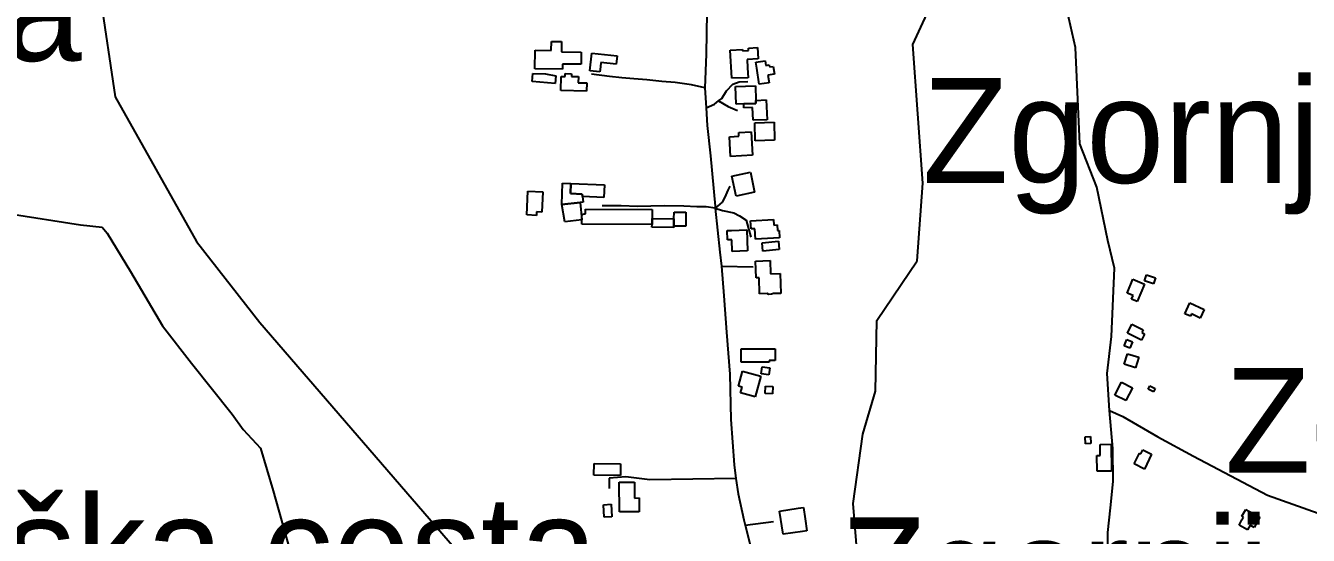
# Model space of a CAD drawing. Extents: x -8864 to 13231, y -7697 to 8949.
# Drawn here: x 1941 to 2701, y 4212 to 4514 of the extents above; entities that cross this region are included whole.
import ezdxf

# ---------------------------------------------------------------- set-up
doc = ezdxf.new("R2010")
doc.units = 0
for name, color, linetype in [('OSM_BUILDING_HOUSE', 9, 'CONTINUOUS'), ('OSM_BUILDING_YES', 9, 'CONTINUOUS'), ('OSM_HIGHWAY_PATH', 8, 'CONTINUOUS'), ('OSM_HIGHWAY_RESIDENTIAL', 8, 'CONTINUOUS'), ('OSM_HIGHWAY_SERVICE', 8, 'CONTINUOUS'), ('OSM_HIGHWAY_TERTIARY', 8, 'CONTINUOUS'), ('OSM_HIGHWAY_UNCLASSIFIED', 8, 'CONTINUOUS'), ('OSM_LABELS', 8, 'CONTINUOUS'), ('OSM_WATERWAY_RIVER', 4, 'CONTINUOUS')]:
    doc.layers.add(name, color=color, linetype=linetype)

msp = doc.modelspace()

# ---------------------------------------------------------------- linework, layer by layer
at = {"layer": 'OSM_BUILDING_HOUSE'}
for p, q in [((2593.26981, 4355.449679), (2596.73076, 4363.633626)), ((2596.73076, 4363.633626), (2603.57609, 4360.731438)), ((2603.57609, 4360.731438), (2599.249903, 4350.512624)), ((2596.776702, 4353.970787), (2593.26981, 4355.449679)), ((2595.911464, 4351.9248), (2596.776702, 4353.970787)), ((2599.249903, 4350.512624), (2595.911464, 4351.9248)), ((2627.404577, 4343.184879), (2630.329539, 4349.645304)), ((2630.329539, 4349.645304), (2638.920658, 4345.764601)), ((2630.712387, 4341.694867), (2627.404577, 4343.184879)), ((2631.324945, 4343.062564), (2630.712387, 4341.694867)), ((2636.61591, 4340.671873), (2631.324945, 4343.062564)), ((2638.920658, 4345.764601), (2636.61591, 4340.671873)), ((2591.562306, 4313.329041), (2593.514833, 4319.567076)), ((2593.514833, 4319.567076), (2600.168739, 4317.465492)), ((2598.216212, 4311.227457), (2591.562306, 4313.329041)), ((2600.168739, 4317.465492), (2598.216212, 4311.227457)), ((2398.629666, 4228.042532), (2401.75371, 4228.509551)), ((2401.75371, 4228.509551), (2402.749116, 4221.837855)), ((2387.664887, 4226.407967), (2398.629666, 4228.042532)), ((2389.732269, 4212.653154), (2387.664887, 4226.407967)), ((2402.749116, 4221.837855), (2403.813434, 4214.754739)), ((2659.540874, 4218.079467), (2661.263692, 4221.170686)), ((2661.256035, 4223.316748), (2663.499527, 4227.386482)), ((2662.236127, 4222.760773), (2661.256035, 4223.316748)), ((2661.263692, 4221.170686), (2661.347919, 4221.170686)), ((2661.347919, 4221.170686), (2662.236127, 4222.760773)), ((2663.499527, 4227.386482), (2671.738425, 4222.771893)), ((2671.738425, 4222.771893), (2668.415301, 4216.767367)), ((2401.125838, 4214.354437), (2389.732269, 4212.653154)), ((2403.813434, 4214.754739), (2401.125838, 4214.354437)), ((2664.548532, 4215.332952), (2659.540874, 4218.079467)), ((2666.041641, 4218.01275), (2664.548532, 4215.332952)), ((2668.415301, 4216.767367), (2666.041641, 4218.01275))]:
    msp.add_line(p, q, dxfattribs=at)
at = {"layer": 'OSM_BUILDING_YES'}
for p, q in [((2252.511733, 4499.102405), (2252.565332, 4504.306328)), ((2252.565332, 4504.306328), (2258.576052, 4504.25073)), ((2258.576052, 4504.25073), (2258.514796, 4498.135009)), ((2242.879266, 4488.138585), (2242.994121, 4499.20248)), ((2242.994121, 4499.20248), (2252.511733, 4499.102405)), ((2258.514796, 4498.135009), (2270.237615, 4498.012695)), ((2270.237615, 4498.012695), (2270.161046, 4490.862861)), ((2275.344814, 4487.082233), (2276.470388, 4497.434481)), ((2276.470388, 4497.434481), (2291.462733, 4495.811035)), ((2291.462733, 4495.811035), (2290.942059, 4491.029653)), ((2358.476523, 4499.313675), (2365.658759, 4499.680619)), ((2359.334103, 4482.612197), (2358.476523, 4499.313675)), ((2365.658759, 4499.680619), (2365.712358, 4498.735462)), ((2365.712358, 4498.735462), (2369.326447, 4498.924493)), ((2374.908377, 4494.054155), (2368.484181, 4493.73169)), ((2369.249878, 4500.436744), (2374.586785, 4500.703612)), ((2369.326447, 4498.924493), (2369.249878, 4500.436744)), ((2374.586785, 4500.703612), (2374.908377, 4494.054155)), ((2259.150325, 4487.960673), (2242.879266, 4488.138585)), ((2259.180953, 4490.985175), (2259.150325, 4487.960673)), ((2270.161046, 4490.862861), (2259.180953, 4490.985175)), ((2281.332563, 4486.437303), (2275.344814, 4487.082233)), ((2281.654156, 4489.383968), (2281.332563, 4486.437303)), ((2281.937464, 4492.008169), (2281.654156, 4489.383968)), ((2290.942059, 4491.029653), (2281.937464, 4492.008169)), ((2368.484181, 4493.73169), (2368.729204, 4488.805755)), ((2368.729204, 4488.805755), (2368.767488, 4485.870209)), ((2373.644978, 4492.18608), (2379.04314, 4492.986684)), ((2374.180965, 4488.505528), (2373.644978, 4492.18608)), ((2375.574534, 4479.05396), (2374.180965, 4488.505528)), ((2379.04314, 4492.986684), (2379.44896, 4490.21793)), ((2379.44896, 4490.21793), (2381.554626, 4490.529276)), ((2381.554626, 4490.529276), (2381.738393, 4489.272773)), ((2381.738393, 4489.272773), (2383.928286, 4489.595239)), ((2383.928286, 4489.595239), (2384.6021, 4485.002888)), ((2241.286617, 4480.632928), (2241.654151, 4485.380951)), ((2254.89305, 4479.509859), (2241.286617, 4480.632928)), ((2241.654151, 4485.380951), (2249.157981, 4485.258637)), ((2249.157981, 4485.258637), (2255.153387, 4484.124448)), ((2255.153387, 4484.124448), (2254.89305, 4479.509859)), ((2258.185547, 4475.262213), (2258.361657, 4483.65743)), ((2258.361657, 4483.65743), (2260.72766, 4483.601832)), ((2260.72766, 4483.601832), (2260.765945, 4485.347593)), ((2260.765945, 4485.347593), (2264.487232, 4485.269756)), ((2264.487232, 4485.269756), (2264.464261, 4483.690788)), ((2264.464261, 4483.690788), (2268.553082, 4483.612952)), ((2268.553082, 4483.612952), (2268.468856, 4479.899041)), ((2268.468856, 4479.899041), (2273.545426, 4479.787846)), ((2273.545426, 4479.787846), (2273.445885, 4474.939747)), ((2368.981884, 4482.890185), (2359.334103, 4482.612197)), ((2368.767488, 4485.870209), (2368.981884, 4482.890185)), ((2381.409144, 4479.910161), (2375.574534, 4479.05396)), ((2384.6021, 4485.002888), (2380.742988, 4484.435794)), ((2380.742988, 4484.435794), (2381.409144, 4479.910161)), ((2273.445885, 4474.939747), (2258.185547, 4475.262213)), ((2361.562281, 4477.641784), (2373.292757, 4478.042086)), ((2361.914502, 4467.278417), (2361.562281, 4477.641784)), ((2373.292757, 4478.042086), (2373.576065, 4469.513435)), ((2366.378514, 4467.43409), (2361.914502, 4467.278417)), ((2373.637321, 4467.678719), (2366.378514, 4467.43409)), ((2366.378514, 4467.43409), (2373.637321, 4467.678719)), ((2366.378514, 4465.154594), (2366.378514, 4467.43409)), ((2371.66948, 4465.254669), (2366.378514, 4465.154594)), ((2372.029357, 4457.760131), (2371.66948, 4465.254669)), ((2373.576065, 4469.513435), (2379.785866, 4469.824781)), ((2373.576065, 4469.513435), (2373.637321, 4467.678719)), ((2373.637321, 4467.678719), (2373.576065, 4469.513435)), ((2379.785866, 4469.824781), (2380.344825, 4458.071477)), ((2380.344825, 4458.071477), (2372.029357, 4457.760131)), ((2372.886938, 4456.125566), (2384.341763, 4456.514748)), ((2373.246815, 4445.628765), (2372.886938, 4456.125566)), ((2384.341763, 4456.514748), (2384.70164, 4446.017947)), ((2357.917564, 4447.952739), (2363.553093, 4448.297443)), ((2363.422924, 4450.387908), (2370.811899, 4450.832687)), ((2363.553093, 4448.297443), (2363.422924, 4450.387908)), ((2370.811899, 4450.832687), (2371.631195, 4437.133472)), ((2358.614348, 4436.355108), (2357.917564, 4447.952739)), ((2384.70164, 4446.017947), (2373.246815, 4445.628765)), ((2371.631195, 4437.133472), (2358.614348, 4436.355108)), ((2359.433644, 4424.590685), (2370.321853, 4426.925778)), ((2370.321853, 4426.925778), (2372.833339, 4415.139116)), ((2258.706221, 4407.889207), (2259.180953, 4420.409755)), ((2259.180953, 4420.409755), (2264.18861, 4420.231843)), ((2264.18861, 4420.231843), (2263.889988, 4414.360751)), ((2263.889988, 4414.360751), (2264.18861, 4420.231843)), ((2264.18861, 4420.231843), (2283.920619, 4419.475718)), ((2283.920619, 4419.475718), (2283.545427, 4412.036777)), ((2361.952786, 4412.804022), (2359.433644, 4424.590685)), ((2238.047719, 4401.729008), (2238.729189, 4415.717329)), ((2238.729189, 4415.717329), (2247.527046, 4415.283669)), ((2247.527046, 4415.283669), (2246.93746, 4403.319095)), ((2263.889988, 4414.360751), (2270.880801, 4413.993808)), ((2270.880801, 4413.993808), (2263.889988, 4414.360751)), ((2270.880801, 4413.993808), (2271.026283, 4412.681708)), ((2271.026283, 4412.681708), (2270.880801, 4413.993808)), ((2271.026283, 4412.681708), (2271.301934, 4409.167948)), ((2283.545427, 4412.036777), (2271.026283, 4412.681708)), ((2372.833339, 4415.139116), (2361.952786, 4412.804022)), ((2243.828731, 4403.474768), (2243.72919, 4401.45102)), ((2246.93746, 4403.319095), (2243.828731, 4403.474768)), ((2269.563802, 4408.990036), (2258.706221, 4407.889207)), ((2258.706221, 4407.889207), (2269.563802, 4408.990036)), ((2260.582178, 4397.681512), (2258.706221, 4407.889207)), ((2271.301934, 4409.167948), (2269.563802, 4408.990036)), ((2269.563802, 4408.990036), (2270.582179, 4398.782342)), ((2272.680188, 4402.34058), (2272.695502, 4405.009258)), ((2272.695502, 4405.009258), (2312.213118, 4404.831346)), ((2312.213118, 4404.831346), (2312.18249, 4399.616304)), ((2325.130424, 4399.427273), (2325.161052, 4403.296856)), ((2325.161052, 4403.296856), (2332.113579, 4403.252378)), ((2332.113579, 4403.252378), (2332.052324, 4395.046193)), ((2243.72919, 4401.45102), (2238.047719, 4401.729008)), ((2270.582179, 4398.782342), (2260.582178, 4397.681512)), ((2270.566865, 4396.324934), (2270.582179, 4398.782342)), ((2312.128891, 4396.113664), (2270.566865, 4396.324934)), ((2270.582179, 4398.782342), (2270.597493, 4401.306467)), ((2270.597493, 4401.306467), (2271.631184, 4402.351699)), ((2271.631184, 4402.351699), (2272.680188, 4402.34058)), ((2312.10592, 4394.367904), (2312.128891, 4396.113664)), ((2312.18249, 4399.616304), (2312.128891, 4396.113664)), ((2312.128891, 4396.113664), (2312.18249, 4399.616304)), ((2312.18249, 4399.616304), (2325.130424, 4399.427273)), ((2325.099796, 4395.090671), (2325.130424, 4399.427273)), ((2325.130424, 4399.427273), (2325.099796, 4395.090671)), ((2370.490306, 4398.159651), (2384.02017, 4398.971373)), ((2370.773614, 4393.411627), (2370.490306, 4398.159651)), ((2384.02017, 4398.971373), (2384.219251, 4395.668884)), ((2384.219251, 4395.668884), (2386.278976, 4395.791199)), ((2386.278976, 4395.791199), (2386.478057, 4392.46647)), ((2325.130424, 4394.178872), (2312.10592, 4394.367904)), ((2332.052324, 4395.046193), (2325.099796, 4395.090671)), ((2325.099796, 4395.090671), (2325.130424, 4394.178872)), ((2356.608222, 4392.388634), (2359.203935, 4392.488709)), ((2356.791989, 4386.906724), (2356.608222, 4392.388634)), ((2359.203935, 4392.488709), (2368.177902, 4392.811175)), ((2368.177902, 4392.811175), (2368.622006, 4380.435179)), ((2373.063048, 4393.533942), (2370.773614, 4393.411627)), ((2373.422925, 4387.362623), (2373.063048, 4393.533942)), ((2387.588318, 4388.196585), (2373.422925, 4387.362623)), ((2386.478057, 4392.46647), (2387.327981, 4392.522068)), ((2387.327981, 4392.522068), (2387.588318, 4388.196585)), ((2359.403016, 4387.006799), (2356.791989, 4386.906724)), ((2359.648039, 4380.112714), (2359.403016, 4387.006799)), ((2368.622006, 4380.435179), (2359.648039, 4380.112714)), ((2377.266724, 4385.116486), (2386.968103, 4386.10612)), ((2377.772084, 4380.223909), (2377.266724, 4385.116486)), ((2387.473463, 4381.224663), (2377.772084, 4380.223909)), ((2386.968103, 4386.10612), (2387.473463, 4381.224663)), ((2373.338699, 4374.352817), (2381.960446, 4374.641924)), ((2373.71389, 4364.389751), (2373.338699, 4374.352817)), ((2381.960446, 4374.641924), (2382.205469, 4366.902757)), ((2382.205469, 4366.902757), (2388.009451, 4367.091788)), ((2388.009451, 4367.091788), (2388.399956, 4355.238409)), ((2603.507177, 4362.744066), (2604.739949, 4366.257826)), ((2604.739949, 4366.257826), (2610.115141, 4364.367512)), ((2375.505621, 4364.41199), (2373.71389, 4364.389751)), ((2375.750644, 4354.915944), (2375.505621, 4364.41199)), ((2608.874712, 4360.853753), (2603.507177, 4362.744066)), ((2610.115141, 4364.367512), (2608.874712, 4360.853753)), ((2380.337168, 4355.104975), (2375.750644, 4354.915944)), ((2381.309603, 4354.671315), (2380.337168, 4355.104975)), ((2382.83334, 4354.715793), (2381.309603, 4354.671315)), ((2384.050798, 4355.193931), (2382.83334, 4354.715793)), ((2388.399956, 4355.238409), (2384.050798, 4355.193931)), ((2593.484205, 4331.76516), (2596.14883, 4337.058038)), ((2596.14883, 4337.058038), (2602.772108, 4333.73331)), ((2591.554649, 4324.292861), (2593.086043, 4327.984532)), ((2593.086043, 4327.984532), (2596.462766, 4326.572357)), ((2601.784359, 4327.59535), (2593.484205, 4331.76516)), ((2603.591404, 4331.175827), (2601.784359, 4327.59535)), ((2602.772108, 4333.73331), (2601.906871, 4332.020908)), ((2601.906871, 4332.020908), (2603.591404, 4331.175827)), ((2364.893062, 4314.630022), (2364.92369, 4322.469264)), ((2364.92369, 4322.469264), (2385.038547, 4322.358069)), ((2385.038547, 4322.358069), (2385.007919, 4315.564059)), ((2594.931372, 4322.880685), (2591.554649, 4324.292861)), ((2596.462766, 4326.572357), (2594.931372, 4322.880685)), ((2381.439772, 4314.552185), (2364.893062, 4314.630022)), ((2376.761364, 4307.735936), (2377.297352, 4311.861268)), ((2377.297352, 4311.861268), (2381.791992, 4311.271935)), ((2385.007919, 4315.564059), (2381.439772, 4315.586298)), ((2381.439772, 4315.586298), (2381.439772, 4314.552185)), ((2363.346355, 4300.397071), (2365.720015, 4309.170351)), ((2365.720015, 4309.170351), (2376.554626, 4306.234805)), ((2376.554626, 4306.234805), (2373.246815, 4294.025602)), ((2381.256004, 4307.135484), (2376.761364, 4307.735936)), ((2381.791992, 4311.271935), (2381.256004, 4307.135484)), ((2365.436707, 4299.829977), (2363.346355, 4300.397071)), ((2364.510214, 4296.405173), (2365.436707, 4299.829977)), ((2379.081425, 4295.960393), (2379.288163, 4300.363713)), ((2379.288163, 4300.363713), (2383.706234, 4300.152442)), ((2383.706234, 4300.152442), (2383.499496, 4295.749123)), ((2586.041632, 4295.104193), (2590.007942, 4302.698806)), ((2590.007942, 4302.698806), (2596.393853, 4299.3296)), ((2596.393853, 4299.3296), (2592.442858, 4291.779464)), ((2605.819582, 4298.606833), (2606.715447, 4300.463788)), ((2608.989567, 4297.072343), (2605.819582, 4298.606833)), ((2606.715447, 4300.463788), (2609.885432, 4298.918178)), ((2609.885432, 4298.918178), (2608.989567, 4297.072343)), ((2373.246815, 4294.025602), (2364.510214, 4296.405173)), ((2383.499496, 4295.749123), (2379.081425, 4295.960393)), ((2592.442858, 4291.779464), (2586.041632, 4295.104193)), ((2568.407633, 4270.363321), (2571.677159, 4270.541233)), ((2568.637342, 4266.182392), (2568.407633, 4270.363321)), ((2571.906868, 4266.360304), (2568.637342, 4266.182392)), ((2571.677159, 4270.541233), (2571.906868, 4266.360304)), ((2575.429073, 4259.321665), (2577.412228, 4259.355024)), ((2575.582213, 4249.981291), (2575.429073, 4259.321665)), ((2577.305031, 4265.893285), (2583.759855, 4265.993361)), ((2577.412228, 4259.355024), (2577.305031, 4265.893285)), ((2583.759855, 4265.993361), (2584.020192, 4250.114725)), ((2597.481143, 4254.273415), (2600.6205, 4260.667124)), ((2600.6205, 4260.667124), (2601.432139, 4260.266822)), ((2601.432139, 4260.266822), (2602.580684, 4262.613035)), ((2602.580684, 4262.613035), (2607.79508, 4260.044432)), ((2607.79508, 4260.044432), (2603.514834, 4251.304511)), ((2277.764416, 4247.568361), (2277.802701, 4254.473566)), ((2277.802701, 4254.473566), (2293.484172, 4254.38461)), ((2293.484172, 4254.38461), (2293.445888, 4247.490525)), ((2603.514834, 4251.304511), (2597.481143, 4254.273415)), ((2293.445888, 4247.490525), (2277.764416, 4247.568361)), ((2292.726133, 4243.454149), (2301.746042, 4243.520866)), ((2292.848644, 4225.89647), (2292.726133, 4243.454149)), ((2301.746042, 4243.520866), (2301.807297, 4234.136014)), ((2584.020192, 4250.114725), (2575.582213, 4249.981291)), ((2283.354003, 4230.166355), (2287.894585, 4230.466582)), ((2283.859363, 4222.738534), (2283.354003, 4230.166355)), ((2287.894585, 4230.466582), (2288.392288, 4223.038761)), ((2301.807297, 4234.136014), (2304.471922, 4234.158253)), ((2304.471922, 4234.158253), (2304.525521, 4225.985426)), ((2288.392288, 4223.038761), (2283.859363, 4222.738534)), ((2304.525521, 4225.985426), (2292.848644, 4225.89647))]:
    msp.add_line(p, q, dxfattribs=at)
at = {"layer": 'OSM_HIGHWAY_PATH'}
for p, q in [((1931.049217, 4402.462894), (1973.951212, 4395.824557)), ((1973.951212, 4395.824557), (1986.684751, 4394.44574)), ((1986.684751, 4394.44574), (1989.732225, 4390.843024)), ((1989.732225, 4390.843024), (2003.568367, 4368.170379)), ((2003.568367, 4368.170379), (2022.389196, 4336.079523)), ((2022.389196, 4336.079523), (2039.55612, 4313.951733)), ((2039.55612, 4313.951733), (2063.637287, 4283.806788)), ((2063.637287, 4283.806788), (2070.275878, 4274.677684)), ((2070.275878, 4274.677684), (2080.520902, 4263.613789)), ((2080.520902, 4263.613789), (2087.994104, 4238.439258)), ((2087.994104, 4238.439258), (2099.617382, 4196.952431))]:
    msp.add_line(p, q, dxfattribs=at)
at = {"layer": 'OSM_HIGHWAY_RESIDENTIAL'}
for p, q in [((2584.058477, 4329.79701), (2585.811923, 4370.149649)), ((2581.577619, 4307.913848), (2584.058477, 4329.79701)), ((2582.86399, 4285.852775), (2581.577619, 4307.913848)), ((2584.862459, 4263.36916), (2582.86399, 4285.852775)), ((2582.86399, 4285.852775), (2590.704726, 4282.350134)), ((2590.704726, 4282.350134), (2611.546994, 4270.341082)), ((2611.546994, 4270.341082), (2632.511775, 4258.854646)), ((2585.007941, 4243.898929), (2584.862459, 4263.36916)), ((2632.511775, 4258.854646), (2676.34792, 4235.859536)), ((2583.514832, 4228.264922), (2585.007941, 4243.898929)), ((2676.34792, 4235.859536), (2706.439807, 4225.106986)), ((2581.960468, 4213.765104), (2583.514832, 4228.264922)), ((2582.052351, 4196.08511), (2581.960468, 4213.765104))]:
    msp.add_line(p, q, dxfattribs=at)
at = {"layer": 'OSM_HIGHWAY_SERVICE'}
for p, q in [((2466.554636, 4502.560567), (2479.693994, 4531.282217)), ((2472.305019, 4420.465353), (2466.554636, 4502.560567)), ((2287.052319, 4483.568474), (2276.378504, 4485.014008)), ((2294.34941, 4482.856826), (2287.052319, 4483.568474)), ((2301.324908, 4482.234135), (2294.34941, 4482.856826)), ((2309.135016, 4481.622562), (2301.324908, 4482.234135)), ((2317.863961, 4480.599569), (2309.135016, 4481.622562)), ((2325.87315, 4480.088072), (2317.863961, 4480.599569)), ((2335.42139, 4478.753733), (2325.87315, 4480.088072)), ((2343.331039, 4476.8523), (2335.42139, 4478.753733)), ((2356.263659, 4475.050942), (2359.862434, 4479.165155)), ((2359.862434, 4479.165155), (2363.66029, 4480.388299)), ((2363.66029, 4480.388299), (2368.897657, 4480.699645)), ((2353.392295, 4470.647623), (2356.263659, 4475.050942)), ((2344.096735, 4464.987801), (2349.081422, 4467.256178)), ((2349.081422, 4467.256178), (2351.516338, 4469.168731)), ((2351.516338, 4469.168731), (2353.392295, 4470.647623)), ((2351.516338, 4469.168731), (2357.167181, 4465.910719)), ((2357.167181, 4465.910719), (2362.672541, 4463.48667)), ((2358.216186, 4418.719592), (2357.090611, 4416.262185)), ((2469.020179, 4374.49737), (2472.305019, 4420.465353)), ((2355.237625, 4412.259167), (2353.698574, 4409.179068)), ((2357.090611, 4416.262185), (2355.237625, 4412.259167)), ((2293.935934, 4407.121962), (2282.641905, 4407.121962)), ((2303.484174, 4406.71054), (2293.935934, 4407.121962)), ((2319.403011, 4407.021886), (2303.484174, 4406.71054)), ((2331.003319, 4406.921811), (2319.403011, 4407.021886)), ((2338.706229, 4406.51039), (2331.003319, 4406.921811)), ((2344.249875, 4406.51039), (2338.706229, 4406.51039)), ((2349.556154, 4405.63195), (2344.249875, 4406.51039)), ((2353.698574, 4409.179068), (2349.556154, 4405.63195)), ((2349.556154, 4405.63195), (2353.905312, 4404.353208)), ((2353.905312, 4404.353208), (2360.582189, 4403.018869)), ((2360.582189, 4403.018869), (2363.966569, 4401.173033)), ((2363.966569, 4401.173033), (2367.871623, 4398.60443)), ((2367.871623, 4398.60443), (2370.605161, 4388.563528)), ((2445.191693, 4339.192981), (2469.020179, 4374.49737)), ((2353.25447, 4371.306076), (2372.0217, 4370.99473)), ((2444.372397, 4297.328091), (2445.191693, 4339.192981)), ((2436.975766, 4271.875572), (2444.372397, 4297.328091)), ((2431.225382, 4230.833525), (2436.975766, 4271.875572)), ((2296.654157, 4246.623204), (2286.791982, 4245.800362)), ((2286.791982, 4245.800362), (2286.791982, 4239.851433)), ((2310.81955, 4244.97752), (2296.654157, 4246.623204)), ((2361.79199, 4245.600211), (2310.81955, 4244.97752)), ((2434.196286, 4194.361589), (2431.225382, 4230.833525)), ((2367.282037, 4218.135064), (2383.935943, 4220.147692))]:
    msp.add_line(p, q, dxfattribs=at)
at = {"layer": 'OSM_HIGHWAY_TERTIARY'}
for p, q in [((2344.648037, 4521.541541), (2344.196276, 4496.822909)), ((2344.196276, 4496.822909), (2343.331039, 4476.8523)), ((2343.331039, 4476.8523), (2344.096735, 4464.987801)), ((2344.096735, 4464.987801), (2344.762892, 4454.635554)), ((2344.762892, 4454.635554), (2346.654163, 4436.599737)), ((2346.654163, 4436.599737), (2349.425986, 4406.843974)), ((2349.425986, 4406.843974), (2349.556154, 4405.63195)), ((2349.556154, 4405.63195), (2352.366262, 4379.723532)), ((2352.366262, 4379.723532), (2353.25447, 4371.306076)), ((2353.25447, 4371.306076), (2354.724608, 4353.770636)), ((2354.724608, 4353.770636), (2356.3096, 4332.243298)), ((2356.3096, 4332.243298), (2358.162587, 4307.413471)), ((2358.162587, 4307.413471), (2358.8364, 4280.604374)), ((2358.8364, 4280.604374), (2360.666416, 4253.717441)), ((2360.666416, 4253.717441), (2361.79199, 4245.600211)), ((2361.79199, 4245.600211), (2363.032419, 4236.671259)), ((2363.032419, 4236.671259), (2366.523997, 4221.170686)), ((2366.523997, 4221.170686), (2367.282037, 4218.135064)), ((2367.282037, 4218.135064), (2370.206999, 4206.481836))]:
    msp.add_line(p, q, dxfattribs=at)
at = {"layer": 'OSM_HIGHWAY_UNCLASSIFIED'}
for p, q in [((2562.741476, 4500.837046), (2553.836422, 4540.522515)), ((2565.337188, 4443.860765), (2562.741476, 4500.837046)), ((2575.406102, 4418.208096), (2565.337188, 4443.860765)), ((2581.792014, 4386.628737), (2575.406102, 4418.208096)), ((2585.811923, 4370.149649), (2581.792014, 4386.628737))]:
    msp.add_line(p, q, dxfattribs=at)
at = {"layer": 'OSM_WATERWAY_RIVER'}
for p, q in [((1984.839422, 4535.685536), (1994.464231, 4471.637258)), ((1994.464231, 4471.637258), (2042.465768, 4386.017165)), ((2042.465768, 4386.017165), (2080.000229, 4338.092151)), ((2080.000229, 4338.092151), (2199.043121, 4200.232681))]:
    msp.add_line(p, q, dxfattribs=at)

# ---------------------------------------------------------------- texts
at = {"layer": 'OSM_LABELS'}
for s, p in [('Dupleška cesta', (1407.362329, 4492.903288)), ('Zgornji Duplek', (2472.290646, 4420.670551)), ('Zgornji Duplek', (2651.211894, 4249.045132)), ('Dupleška cesta', (1712.854957, 4173.343455)), ('Zgornji Duplek', (2423.823878, 4160.633641))]:
    msp.add_text(s, height=62.042552, dxfattribs=at).set_placement(p)

doc.saveas('drawing.dxf')
